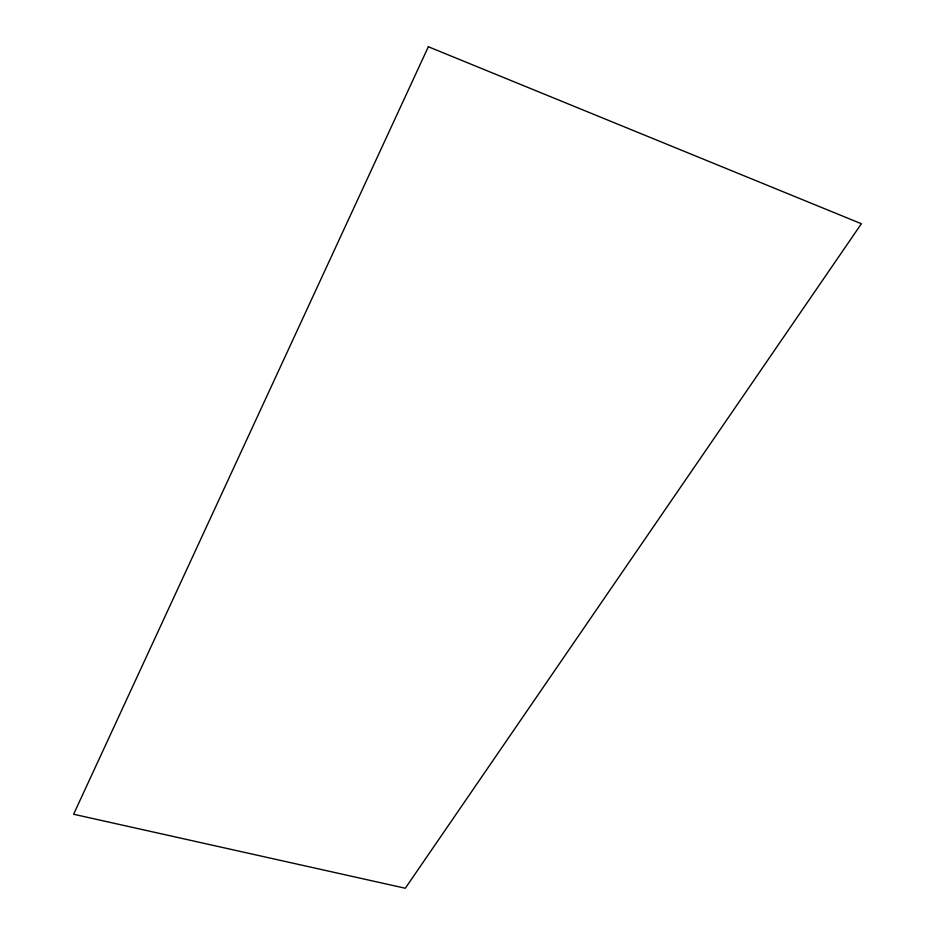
<?xml version="1.0" encoding="UTF-8"?>
<svg xmlns="http://www.w3.org/2000/svg" width="935" height="935" viewBox="0 0 935 935"><rect width="100%" height="100%" fill="white"/><g stroke="black" fill="none" stroke-linecap="round" stroke-linejoin="round"><path stroke-width="1.4" d="M428.347 46.75L73.608 814.245L405.299 888.25L861.392 223.745L428.347 46.75"/></g></svg>
